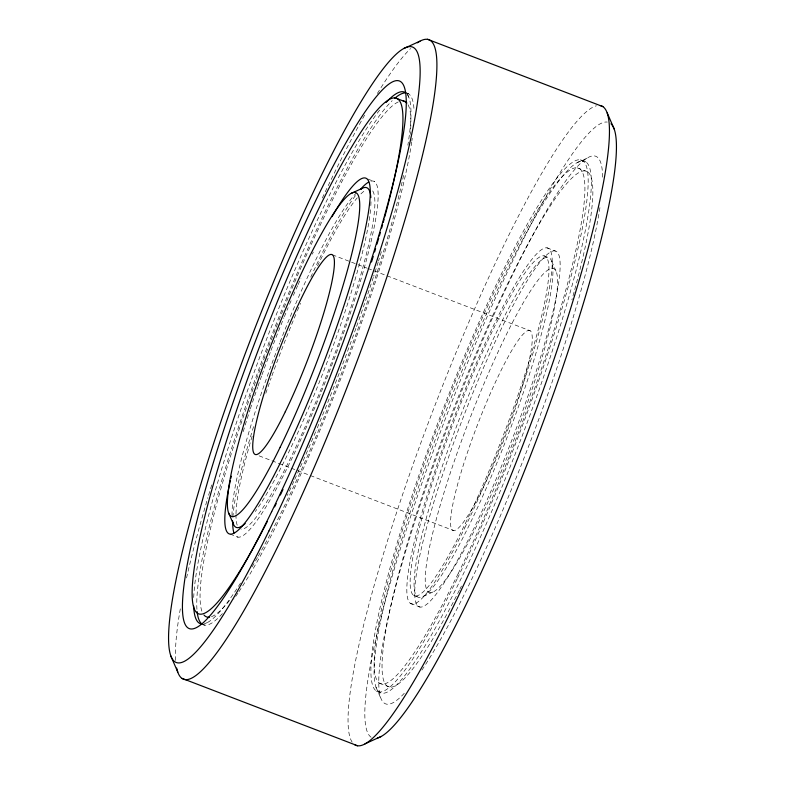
<?xml version="1.0" encoding="UTF-8"?>
<svg xmlns="http://www.w3.org/2000/svg" width="785" height="785" viewBox="0 0 785 785"><rect width="100%" height="100%" fill="white"/><g stroke="black" fill="none" stroke-linecap="round" stroke-linejoin="round"><path stroke-width="0.59" stroke-dasharray="3.92 2.94" d="M577.269 162.642L588.024 157.726M203.433 624.33L207.731 622.358M423.076 596.502L433.83 591.586M405.482 92.669L408.651 93.886M580.292 159.836L585.914 161.965A284.69 40.025 -69 0 1 460.687 579.379A284.69 40.025 -69 0 1 401.547 540.109A284.69 40.025 -69 0 1 585.914 161.965M577.26 167.843L587.553 171.768M367.723 179.009L374.504 181.61M546.968 247.864L556.516 251.524A190.51 26.778 -69 0 1 472.717 530.837A190.51 26.778 -69 0 1 433.143 504.559A190.51 26.778 -69 0 1 556.516 251.524M543.936 255.871L549.461 257.971A181.943 25.581 -69 0 1 469.43 524.743A181.943 25.581 -69 0 1 431.632 499.643A181.943 25.581 -69 0 1 549.461 257.971M332.379 254.811L366.909 268.087M367.831 268.431L530.218 330.799A107.025 15.043 -69 0 1 483.138 487.721A107.025 15.043 -69 0 1 460.903 472.962A107.025 15.043 -69 0 1 530.218 330.799M259.138 455.859L278.577 463.327M278.803 463.425L290.234 467.821M291.156 468.164L453.544 530.532M413.597 595.413L419.121 597.522M230.123 534.094L238.032 537.136M410.496 603.39L420.044 607.04M379.459 683.146L389.752 687.071M201.539 623.947L204.708 625.164M376.349 691.114L381.971 693.253M551.747 261.317L556.447 272.179M407.179 93.552L409.054 97.889M375.946 687.111L380.647 697.963M370.932 181.149A190.51 26.778 -69 0 1 330.544 368.42A190.51 26.778 -69 0 1 235.049 535.144M232.91 517.207A190.51 26.778 -69 0 1 254.075 425.028M310.772 277.144A190.51 26.778 -69 0 1 355.929 194.955M407.493 94.72A284.69 40.025 -69 0 1 407.857 145.205M381.392 251.691A284.69 40.025 -69 0 1 378.547 260.895M378.213 261.974A284.69 40.025 -69 0 1 373.68 276.212M373.317 277.311A284.69 40.025 -69 0 1 356.321 327.198M355.909 328.346A284.69 40.025 -69 0 1 316.11 430.7M315.639 431.819A284.69 40.025 -69 0 1 294.336 480.273M293.835 481.382A284.69 40.025 -69 0 1 287.261 495.472M240.544 583.069A284.69 40.025 -69 0 1 205.484 623.398M193.699 597.513A284.69 40.025 -69 0 1 263.358 347.598A284.69 40.025 -69 0 1 379.744 109.988M459.392 590.153A276.134 38.818 -69 0 1 389.497 611.868A276.134 38.818 -69 0 1 536.871 227.974A276.134 38.818 -69 0 1 574.669 289.842M574.07 292.04A276.134 38.818 -69 0 1 571.892 299.831M461.443 586.061A276.134 38.818 -69 0 1 459.902 589.142M408.053 104.748A276.134 38.818 -69 0 1 410.241 134.451M403.578 175.369A276.134 38.818 -69 0 1 258.088 556.486M257.48 557.576A276.134 38.818 -69 0 1 252.034 566.947M229.524 600.486A276.134 38.818 -69 0 1 210.537 616.941M201.892 611.201A276.134 38.818 -69 0 1 265.86 353.947M266.282 352.818A276.134 38.818 -69 0 1 278.508 321.418M278.95 320.3A276.134 38.818 -69 0 1 400.37 101.186M370.962 201.716A181.943 25.581 -69 0 1 370.775 206.514M370.52 209.703A181.943 25.581 -69 0 1 326.315 364.26A181.943 25.581 -69 0 1 255.292 511.565M232.046 515.519A181.943 25.581 -69 0 1 279.676 343.055M280.108 341.946A181.943 25.581 -69 0 1 356.243 193.09M372.689 190.902A181.943 25.581 -69 0 1 327.276 373.552A181.943 25.581 -69 0 1 241.064 529.129M237.217 525.204A181.943 25.581 -69 0 1 235.981 514.891M236 513.753A181.943 25.581 -69 0 1 252.26 435.704M265.801 393.305A181.943 25.581 -69 0 1 267.302 388.938M268.068 386.74A181.943 25.581 -69 0 1 271.178 377.919M271.973 375.701A181.943 25.581 -69 0 1 296.916 311.792M297.368 310.723A181.943 25.581 -69 0 1 300.537 303.304M317.542 265.879A181.943 25.581 -69 0 1 357.283 197.81M360.894 193.924A181.943 25.581 -69 0 1 365.879 190.019M407.062 93.14A284.69 40.025 -69 0 1 414.078 110.822M412.243 138.288A284.69 40.025 -69 0 1 411.889 140.741M411.733 141.859A284.69 40.025 -69 0 1 238.611 592.155M237.914 593.195A284.69 40.025 -69 0 1 233.812 599.122M222.4 613.605A284.69 40.025 -69 0 1 203.021 624.683M196.937 609.346A284.69 40.025 -69 0 1 267.95 345.086A284.69 40.025 -69 0 1 392.196 100.666M404.304 693.243A293.256 41.222 -69 0 1 453.151 412.802A293.256 41.222 -69 0 1 602.595 179.029M599.926 207.603A293.256 41.222 -69 0 1 421.78 670.292M371.138 737.243A329.641 46.344 -69 0 1 447.205 413.999A329.641 46.344 -69 0 1 607.276 122.077M352.19 742.178A342.486 48.15 -69 0 1 433.644 408.808A342.486 48.15 -69 0 1 596.482 105.779M175.693 660.46A342.486 48.15 -69 0 1 180.589 607.276M186.545 577.976A342.486 48.15 -69 0 1 207.888 497.621M208.594 495.257A342.486 48.15 -69 0 1 212.019 484.002M322.321 198.046A342.486 48.15 -69 0 1 364.986 114.502M377.349 93.503A342.486 48.15 -69 0 1 410.594 48.513M243.222 431.613A190.51 26.778 -69 0 1 250.003 409.917M250.366 408.808A190.51 26.778 -69 0 1 257.598 387.299M257.99 386.151A190.51 26.778 -69 0 1 261.66 375.77M262.033 374.71A190.51 26.778 -69 0 1 270.226 352.494M271.031 350.375A190.51 26.778 -69 0 1 283.895 317.827M284.366 316.689A190.51 26.778 -69 0 1 288.124 307.651M289.547 304.295A190.51 26.778 -69 0 1 291.922 298.742M293.345 295.445A190.51 26.778 -69 0 1 297.623 285.691M298.104 284.621A190.51 26.778 -69 0 1 300.959 278.273M312.283 254.163A190.51 26.778 -69 0 1 313.313 252.044M464.808 527.805A190.51 26.778 -69 0 0 548.607 248.482A190.51 26.778 -69 0 0 425.234 501.527A190.51 26.778 -69 0 0 464.808 527.805M458.185 573.58A276.134 38.818 -69 0 0 579.644 168.726A276.134 38.818 -69 0 0 400.821 535.498A276.134 38.818 -69 0 0 458.185 573.58M465.466 523.222A181.943 25.581 -69 0 0 545.506 256.459A181.943 25.581 -69 0 0 427.678 498.122A181.943 25.581 -69 0 0 465.466 523.222M457.518 578.162A284.69 40.025 -69 0 0 582.745 160.748A284.69 40.025 -69 0 0 398.378 538.893A284.69 40.025 -69 0 0 457.518 578.162M478.006 523.202A173.387 24.374 -69 0 0 554.269 268.99A173.387 24.374 -69 0 0 441.984 499.289A173.387 24.374 -69 0 0 478.006 523.202"/><path stroke-width="1.18" d="M403.853 48.533L419.995 41.163M351.17 193.414L361.924 188.498M365.005 743.837L381.147 736.467M427.442 39.25L602.909 106.613M395.248 97.929L405.541 101.854M182.091 678.387L357.558 745.75M607.207 112.903L614.262 129.191M228.553 512.821L233.253 523.683M170.737 655.809L177.793 672.097M417.375 42.802A342.486 48.15 -69 0 1 350.552 378.282A342.486 48.15 -69 0 1 176.684 668.074M599.956 105.514A342.486 48.15 -69 0 1 523.87 442.455A342.486 48.15 -69 0 1 354.614 744.651M332.026 216.65A190.51 26.778 -69 0 1 362.729 240.426A190.51 26.778 -69 0 1 267.518 487.475A190.51 26.778 -69 0 1 230.29 480.636M230.79 478.389A190.51 26.778 -69 0 1 231.271 476.25M610.956 123.785A329.641 46.344 -69 0 1 536.616 439.659A329.641 46.344 -69 0 1 377.32 738.047M262.337 531.082A276.134 38.818 -69 0 1 200.597 534.232A276.134 38.818 -69 0 1 345.066 158.305A276.134 38.818 -69 0 1 388.428 202.972M388.143 204.1A276.134 38.818 -69 0 1 384.748 216.895M384.14 219.084A276.134 38.818 -69 0 1 383.227 222.41M382.599 224.638A276.134 38.818 -69 0 1 381.647 228.013M380.352 232.546A276.134 38.818 -69 0 1 379.361 235.991M378.684 238.297A276.134 38.818 -69 0 1 376.967 244.115M375.603 248.659A276.134 38.818 -69 0 1 374.602 251.956M373.248 256.391A276.134 38.818 -69 0 1 371.511 261.984M282.963 489.506A276.134 38.818 -69 0 1 280.343 495.031M276.173 503.676A276.134 38.818 -69 0 1 274.613 506.855M267.253 521.564A276.134 38.818 -69 0 1 262.877 530.052M360.374 189.479A181.943 25.581 -69 0 1 370.844 197.594M245.155 523.536A181.943 25.581 -69 0 1 232.546 520.946M403.166 100.971A276.134 38.818 -69 0 1 406.895 103.061M209.556 617.138A276.134 38.818 -69 0 1 204.012 615.067M201.539 623.947A284.69 40.025 -69 0 1 193.66 606.098M386.092 102.482A284.69 40.025 -69 0 1 405.482 92.669M202.255 624.252A284.69 40.025 -69 0 1 197.133 611.633M394.698 98.36A284.69 40.025 -69 0 1 406.198 92.964M233.999 533.025A190.51 26.778 -69 0 1 232.713 522.221M360.511 189.313A190.51 26.778 -69 0 1 368.724 182.061M268.863 531.072A329.641 46.344 -69 0 0 413.862 47.757A329.641 46.344 -69 0 0 200.391 485.601A329.641 46.344 -69 0 0 268.863 531.072M271.679 511.614A293.256 41.222 -69 0 0 400.674 81.65A293.256 41.222 -69 0 0 210.763 471.167A293.256 41.222 -69 0 0 271.679 511.614M280.166 447.214A173.387 24.374 -69 0 0 356.429 193.002A173.387 24.374 -69 0 0 244.145 423.301A173.387 24.374 -69 0 0 280.166 447.214M285.298 411.733A107.025 15.043 -69 0 0 332.379 254.811A107.025 15.043 -69 0 0 263.063 396.974A107.025 15.043 -69 0 0 285.298 411.733"/></g></svg>
